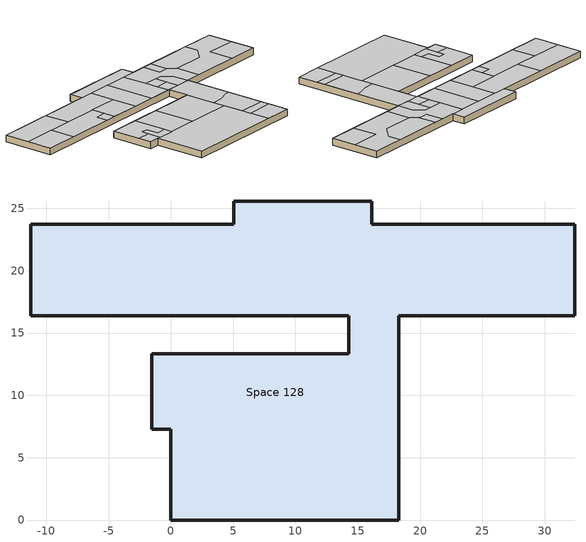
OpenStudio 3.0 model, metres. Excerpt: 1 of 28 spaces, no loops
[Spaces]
Space 128
 floor ground: 16.1,25.6 16.1,23.72 32.41,23.72 32.41,16.41 18.29,16.41 18.29,0 0,0 0,7.26 -1.53,7.26 -1.53,13.36 14.29,13.36 14.29,16.41 -11.23,16.41 -11.23,23.72 5.07,23.72 5.07,25.6 z-0.95
 wall ground: 0,7.26 0,0 18.29,0 18.29,16.41 32.41,16.41 32.41,23.72 16.1,23.72 16.1,25.6 5.07,25.6 5.07,23.72 -11.23,23.72 -11.23,16.41 14.29,16.41 14.29,13.36 -1.53,13.36 -1.53,7.26 0,7.26 z-0.95:0
 ceiling to Space 121: 32.41,16.41 32.41,20.07 27.93,20.07 27.93,16.41 z0
 ceiling to Space 118: 20.67,16.41 20.67,20.07 19.82,20.91 19.82,21.07 18.32,21.07 18.32,23.72 14.12,23.72 14.12,20.08 17.05,20.08 18.29,18.85 18.29,16.41 z0
 ceiling to Space 108: 2.99,8.49 2.99,13.36 -1.53,13.36 -1.53,9.26 0.47,9.26 0.47,10.28 1.54,10.28 1.54,8.49 z0
 ceiling to Space 119: 18.29,16.41 18.29,18.85 17.05,20.08 16.17,20.08 16.17,16.41 z0
 ceiling to Space 127: 16.1,23.72 16.1,25.6 5.07,25.6 5.07,23.72 z0
 ceiling to Space 106: 2.99,7.26 2.99,8.49 1.54,8.49 1.54,10.28 0.47,10.28 0.47,7.26 z0
 ceiling to Space 122: 16.17,18.23 16.17,20.08 14.12,20.08 14.12,18.23 z0
 ceiling to Space 114: 7.09,16.41 7.09,20.06 2.57,20.06 2.57,16.41 z0
 ceiling to Space 110: -6.32,16.41 -6.32,20.06 -11.23,20.06 -11.23,16.41 z0
 ceiling to Space 124: 7.09,20.06 7.09,23.72 -2.67,23.72 -2.67,20.06 z0
 ceiling to Space 113: 2.57,16.41 2.57,18.07 0.97,18.07 0.97,16.41 z0
 ceiling to Space 103: 18.29,3.02 18.29,4.24 14.29,4.24 14.29,3.02 z0
 ceiling to Space 126: 19.82,21.07 19.82,23.72 18.32,23.72 18.32,21.07 z0
 ceiling to Space 115: 10.52,16.41 10.52,23.72 7.09,23.72 7.09,16.41 z0
 ceiling to Space 101: 14.29,0 14.29,7.26 0,7.26 0,0 z0
 ceiling to Space 117: 16.17,16.41 16.17,18.23 14.12,18.23 14.12,16.41 z0
 ceiling to Space 123: -2.67,20.06 -2.67,23.72 -11.23,23.72 -11.23,20.06 z0
 ceiling to Space 104: 18.29,4.24 18.29,9.6 17.62,9.6 15.93,9.02 14.29,9.02 14.29,4.24 z0
 ceiling to Space 125: 25.5,20.07 27.34,21.81 27.34,23.72 19.82,23.72 19.82,20.91 20.67,20.07 z0
 ceiling to Space 105: 0.47,7.26 0.47,9.26 -1.53,9.26 -1.53,7.26 z0
 ceiling to Space 102: 18.29,0 18.29,3.02 14.29,3.02 14.29,0 z0
 ceiling to Space 116: 14.12,16.41 14.12,23.72 10.52,23.72 10.52,16.41 z0
 ceiling to Space 130: 7.48,7.26 7.48,13.36 2.99,13.36 2.99,7.26 z0
 ceiling to Space 120: 27.93,16.41 27.93,20.07 32.41,20.07 32.41,23.72 27.34,23.72 27.34,21.81 25.5,20.07 20.67,20.07 20.67,16.41 z0
 ceiling to Space 129: 15.93,9.02 17.62,9.6 18.29,9.6 18.29,16.41 14.29,16.41 14.29,9.02 z0
 ceiling to Space 111: 0.97,16.41 0.97,18.07 2.57,18.07 2.57,20.06 -6.32,20.06 -6.32,16.41 z0
 ceiling to Space 107: 14.29,7.26 14.29,13.36 7.48,13.36 7.48,7.26 z0
[Schedule:Day]
sunMNECB-E-Fan 1; sunMNECB-E-Occ 1: 1, 0, 0, 2, 0, 0, 3, 0, 0, 4, 0, 0, 5, 0, 0, 6, 0, 0, 7, 0, 0, 8, 0, 0, 9, 0, 0, 10, 0, 0, 11, 0, 0, 12, 0, 0, 13, 0, 0, 14, 0, 0, 15, 0, 0, 16, 0, 0, 17, 0, 0, 18, 0, 0, 19, 0, 0, 20, 0, 0, 21, 0, 0, 22, 0, 0, 23, 0, 0, 24, 0, 0
satMNECB-E-Fan 1: 1, 0, 0, 2, 0, 0, 3, 0, 0, 4, 0, 0, 5, 0, 0, 6, 0, 0, 7, 0, 0, 8, 0, 0, 9, 0, 1, 10, 0, 1, 11, 0, 1, 12, 0, 1, 13, 0, 1, 14, 0, 1, 15, 0, 1, 16, 0, 1, 17, 0, 1, 18, 0, 0, 19, 0, 0, 20, 0, 0, 21, 0, 0, 22, 0, 0, 23, 0, 0, 24, 0, 0
wkdMNECB-E-Fan 1: 1, 0, 0, 2, 0, 0, 3, 0, 0, 4, 0, 0, 5, 0, 0, 6, 0, 0, 7, 0, 0, 8, 0, 1, 9, 0, 1, 10, 0, 1, 11, 0, 1, 12, 0, 1, 13, 0, 1, 14, 0, 1, 15, 0, 1, 16, 0, 1, 17, 0, 1, 18, 0, 1, 19, 0, 1, 20, 0, 0, 21, 0, 0, 22, 0, 0, 23, 0, 0, 24, 0, 0
satMNECB-E-Occ 1: 1, 0, 0, 2, 0, 0, 3, 0, 0, 4, 0, 0, 5, 0, 0, 6, 0, 0, 7, 0, 0, 8, 0, 0, 9, 0, 0, 10, 0, 0.2, 11, 0, 0.2, 12, 0, 0.2, 13, 0, 0.2, 14, 0, 0.1, 15, 0, 0.1, 16, 0, 0.1, 17, 0, 0.1, 18, 0, 0, 19, 0, 0, 20, 0, 0, 21, 0, 0, 22, 0, 0, 23, 0, 0, 24, 0, 0
wkdMNECB-E-Occ 1: 1, 0, 0, 2, 0, 0, 3, 0, 0, 4, 0, 0, 5, 0, 0, 6, 0, 0, 7, 0, 0, 8, 0, 0, 9, 0, 0.2, 10, 0, 0.7, 11, 0, 0.9, 12, 0, 0.9, 13, 0, 0.9, 14, 0, 0.9, 15, 0, 0.5, 16, 0, 0.9, 17, 0, 0.8, 18, 0, 0.8, 19, 0, 0.2, 20, 0, 0, 21, 0, 0, 22, 0, 0, 23, 0, 0, 24, 0, 0
sunMNECB-E-Ltg 1; sunMNECB-E-Equ 1; sunMNECB-E-HW 1; sunMNECB-E-Proc 1: 1, 0, 0.05, 2, 0, 0.05, 3, 0, 0.05, 4, 0, 0.05, 5, 0, 0.05, 6, 0, 0.05, 7, 0, 0.05, 8, 0, 0.05, 9, 0, 0.05, 10, 0, 0.05, 11, 0, 0.05, 12, 0, 0.05, 13, 0, 0.05, 14, 0, 0.05, 15, 0, 0.05, 16, 0, 0.05, 17, 0, 0.05, 18, 0, 0.05, 19, 0, 0.05, 20, 0, 0.05, 21, 0, 0.05, 22, 0, 0.05, 23, 0, 0.05, 24, 0, 0.05
satMNECB-E-Ltg 1; satMNECB-E-Equ 1; satMNECB-E-Proc 1: 1, 0, 0.05, 2, 0, 0.05, 3, 0, 0.05, 4, 0, 0.05, 5, 0, 0.05, 6, 0, 0.05, 7, 0, 0.05, 8, 0, 0.05, 9, 0, 0.05, 10, 0, 0.5, 11, 0, 0.9, 12, 0, 0.9, 13, 0, 0.9, 14, 0, 0.9, 15, 0, 0.9, 16, 0, 0.7, 17, 0, 0.5, 18, 0, 0.05, 19, 0, 0.05, 20, 0, 0.05, 21, 0, 0.05, 22, 0, 0.05, 23, 0, 0.05, 24, 0, 0.05
wkdMNECB-E-Ltg 1; wkdMNECB-E-Equ 1; wkdMNECB-E-Proc 1: 1, 0, 0.05, 2, 0, 0.05, 3, 0, 0.05, 4, 0, 0.05, 5, 0, 0.05, 6, 0, 0.05, 7, 0, 0.05, 8, 0, 0.05, 9, 0, 0.4, 10, 0, 0.7, 11, 0, 0.9, 12, 0, 0.9, 13, 0, 0.9, 14, 0, 0.9, 15, 0, 0.9, 16, 0, 0.9, 17, 0, 0.9, 18, 0, 0.9, 19, 0, 0.4, 20, 0, 0.05, 21, 0, 0.05, 22, 0, 0.05, 23, 0, 0.05, 24, 0, 0.05
satMNECB-E-HW 1: 1, 0, 0.05, 2, 0, 0.05, 3, 0, 0.05, 4, 0, 0.05, 5, 0, 0.05, 6, 0, 0.05, 7, 0, 0.05, 8, 0, 0.05, 9, 0, 0.05, 10, 0, 0.05, 11, 0, 0.2, 12, 0, 0.2, 13, 0, 0.4, 14, 0, 0.2, 15, 0, 0.2, 16, 0, 0.2, 17, 0, 0.05, 18, 0, 0.05, 19, 0, 0.05, 20, 0, 0.05, 21, 0, 0.05, 22, 0, 0.05, 23, 0, 0.05, 24, 0, 0.05
wkdMNECB-E-HW 1: 1, 0, 0.05, 2, 0, 0.05, 3, 0, 0.05, 4, 0, 0.05, 5, 0, 0.05, 6, 0, 0.05, 7, 0, 0.05, 8, 0, 0.05, 9, 0, 0.1, 10, 0, 0.4, 11, 0, 0.5, 12, 0, 0.5, 13, 0, 0.7, 14, 0, 0.9, 15, 0, 0.8, 16, 0, 0.7, 17, 0, 0.8, 18, 0, 0.3, 19, 0, 0.05, 20, 0, 0.05, 21, 0, 0.05, 22, 0, 0.05, 23, 0, 0.05, 24, 0, 0.05
